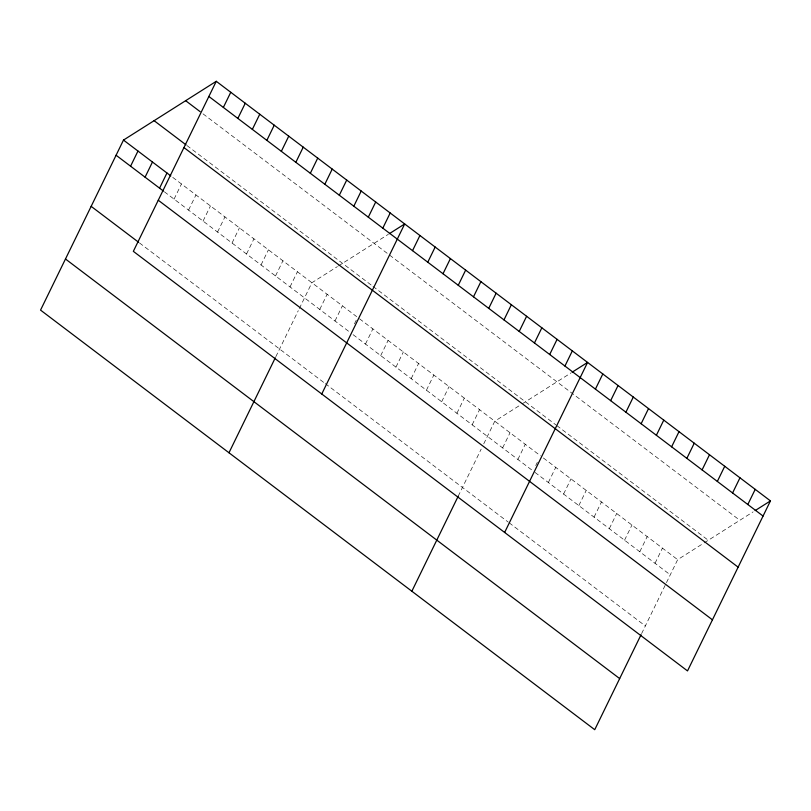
<?xml version="1.0" encoding="UTF-8"?>
<svg xmlns="http://www.w3.org/2000/svg" width="811" height="811" viewBox="0 0 811 811"><rect width="100%" height="100%" fill="white"/><g stroke="black" fill="none" stroke-linecap="round" stroke-linejoin="round"><path stroke-width="0.61" stroke-dasharray="4.05 3.04" d="M174.061 199.131L181.461 183.975M188.557 210.11L195.948 194.944M203.054 221.079L210.444 205.923M217.541 232.058L224.941 216.892M232.037 243.026L239.438 227.871M246.534 254.005L253.924 238.839M261.03 264.974L268.421 249.818M275.517 275.953L282.917 260.787M290.014 286.922L297.414 271.766M275.841 356.688L298.276 310.674M299.32 308.545L311.9 282.735L337.417 266.576M319.747 309.437L327.147 294.271M334.984 320.974L342.384 305.818M354.458 323.853L357.093 318.439M365.467 344.057L372.867 328.891M380.714 355.593L388.104 340.427M395.95 367.13L403.341 351.964M411.187 378.666L418.588 363.51M426.434 390.203L433.824 375.047M441.671 401.749L449.061 386.583M456.907 413.286L464.308 398.12M472.154 424.822L479.544 409.656M458.185 496.241L481.156 449.142M483.751 443.82L494.781 421.203L521.321 404.395M502.627 447.905L510.028 432.739M517.874 459.442L525.264 444.276M535.747 465.565L537.338 462.311M548.348 482.515L555.748 467.359M563.594 494.051L570.985 478.895M578.831 505.598L586.221 490.432M594.068 517.134L601.468 501.968M609.314 528.671L616.705 513.505M624.551 540.207L631.941 525.052M639.788 551.744L647.188 536.588M655.035 563.29L662.425 548.124M641.602 633.614L677.661 559.661L703.178 543.502M338.44 265.927L388.357 234.308M522.345 403.746L571.238 372.776M704.201 542.853L753.095 511.883M203.034 113.864L739.835 520.287M186.956 145.554L372.046 285.695M372.999 286.415L555.88 424.883M556.833 425.603L708.287 540.268M172.763 177.386L356.668 316.635M359.526 318.794L540.501 455.812M543.36 457.982L677.661 559.661M164.4 191.812L350.23 332.51M353.089 334.679L533.111 470.978M535.017 472.418L670.271 574.827M139.472 242.925L324.349 382.904M325.302 383.623L508.183 522.081M509.136 522.801L645.343 625.93"/><path stroke-width="1.22" d="M216.263 81.303L133.339 251.339L687.515 670.92L770.45 500.894L216.263 81.303L123.485 140.08L40.55 310.106L594.737 729.697L641.065 634.709M130.581 166.214L137.971 151.049M145.078 177.183L152.468 162.028M159.564 188.162L166.965 172.996M223.36 107.437L230.76 92.282M237.856 118.416L245.257 103.25M252.353 129.385L259.743 114.229M266.849 140.364L274.24 125.198M281.336 151.333L288.736 136.177M295.833 162.312L303.233 147.146M310.329 173.28L317.719 158.125M324.826 184.259L332.216 169.094M339.312 195.228L346.713 180.072M228.976 452.771L275.304 357.783M353.809 206.207L361.209 191.041M368.306 217.176L375.696 202.02M382.802 228.155L390.192 212.989M321.754 393.994L404.689 223.968L389.381 233.659M412.535 250.66L419.926 235.504M427.772 262.206L435.172 247.041M443.009 273.743L450.409 258.577M458.256 285.279L465.646 270.124M473.492 296.816L480.893 281.66M488.729 308.362L496.129 293.197M503.976 319.899L511.366 304.733M519.212 331.435L526.613 316.27M411.856 591.229L458.185 496.241M534.449 342.972L541.849 327.816M549.696 354.508L557.086 339.353M564.932 366.055L572.333 350.889M504.635 532.462L587.569 362.426L572.262 372.127M595.416 389.128L602.806 373.962M610.653 400.664L618.053 385.509M625.899 412.211L633.29 397.045M641.136 423.747L648.526 408.582M656.373 435.284L663.773 420.118M671.62 446.82L679.01 431.665M686.856 458.357L694.246 443.201M702.093 469.904L709.493 454.738M717.34 481.44L724.73 466.274M732.576 492.976L739.967 477.811M747.813 504.513L755.213 489.357M755.142 510.585L770.45 500.894M208.873 96.468L763.06 516.049M185.648 100.696L200.145 111.675M154.1 120.677L185.983 144.824M183.945 147.572L738.132 567.163M123.485 140.08L170.827 175.926M116.085 155.236L163.437 191.082M158.257 200.226L712.443 619.817M91.156 206.349L138.509 242.195M65.478 259.003L619.665 678.584"/></g></svg>
